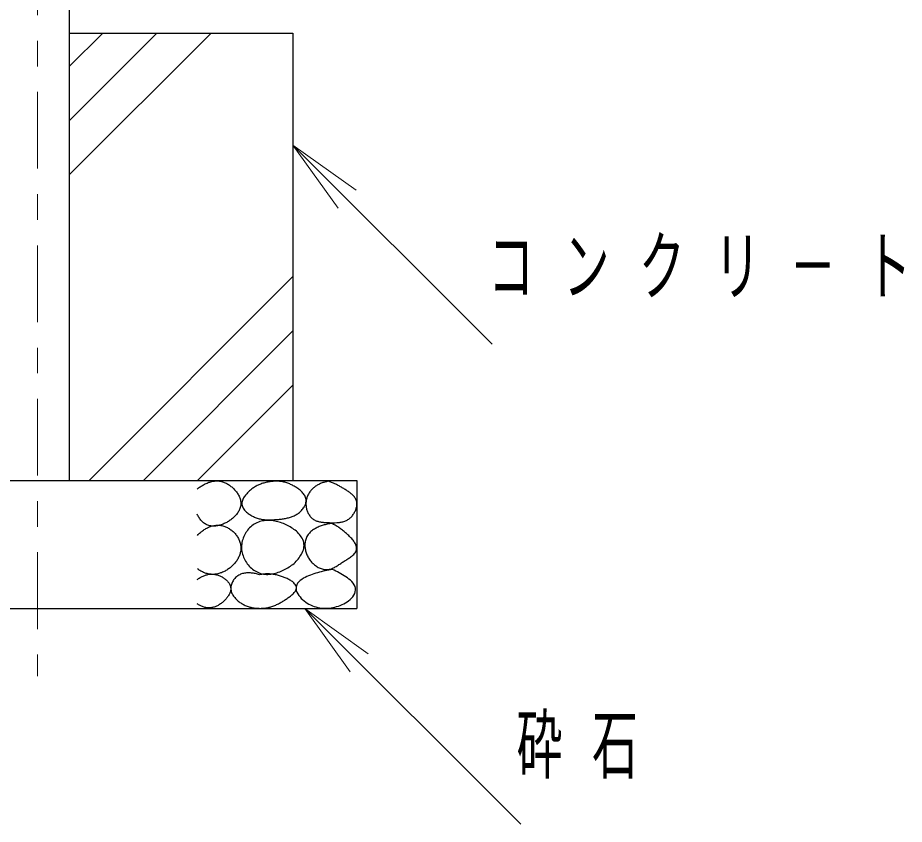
# Model space of a CAD drawing. Units: millimetres on the paper, scale 1:20. Extents: x -365 to 12, y -38 to 257.
# Drawn here: x -236.16 to -201.48, y 62.91 to 94.45 of the extents above; entities that cross this region are included whole.
import ezdxf

# ---------------------------------------------------------------- set-up
doc = ezdxf.new("R2010")
doc.units = ezdxf.units.MM
doc.linetypes.add('USER2', pattern=[6, 3, -1, 1, -1])
doc.layers.add('LY_1', color=7, linetype='Continuous', lineweight=13)
doc.styles.add('ＭＳ ゴシック', font='')
doc.styles.get('ＭＳ ゴシック').set_extended_font_data('MS Gothic')

# ---------------------------------------------------------------- blocks, each defined once
blk = doc.blocks.new('open_arrow')
at = {"color": 0, "linetype": 'Continuous', "lineweight": -2}
blk.add_lwpolyline([(7.5, 1.25), (0, 0), (7.5, -1.25)], dxfattribs=at)

msp = doc.modelspace()

# ---------------------------------------------------------------- linework, layer by layer
at = {"layer": 'LY_1', "linetype": 'USER2'}
msp.add_line((-235.392, 169.544), (-235.392, 68.707), dxfattribs=at)
at = {"layer": 'LY_1', "lineweight": 25}
for p, q in [((-234.142, 101.348), (-234.142, 76.348)), ((-234.142, 93.848), (-225.392, 93.848)), ((-225.392, 93.848), (-225.392, 76.348)), ((-247.892, 76.348), (-222.892, 76.348)), ((-222.892, 76.348), (-222.892, 71.348)), ((-247.892, 71.348), (-222.892, 71.348))]:
    msp.add_line(p, q, dxfattribs=at)
at = {"layer": 'LY_1'}
for p, q in [((-234.142, 88.299), (-228.592, 93.848)), ((-234.142, 90.42), (-230.714, 93.848)), ((-234.142, 92.541), (-232.835, 93.848)), ((-225.392, 89.469), (-217.602, 81.679)), ((-233.364, 76.348), (-225.392, 84.321)), ((-231.243, 76.348), (-225.392, 82.2)), ((-229.122, 76.348), (-225.392, 80.078)), ((-224.925, 71.348), (-216.486, 62.91))]:
    msp.add_line(p, q, dxfattribs=at)
at = {"layer": 'LY_1', "lineweight": 25}
for points, knots in [([(-229.142, 76.013), (-229.102, 76.046), (-229.062, 76.078), (-229.021, 76.107), (-228.979, 76.136), (-228.935, 76.163), (-228.89, 76.187), (-228.845, 76.212), (-228.799, 76.234), (-228.752, 76.253), (-228.705, 76.272), (-228.656, 76.289), (-228.607, 76.302), (-228.557, 76.315), (-228.507, 76.325), (-228.456, 76.33), (-228.405, 76.335), (-228.354, 76.336), (-228.303, 76.332), (-228.252, 76.327), (-228.201, 76.317), (-228.153, 76.303), (-228.104, 76.289), (-228.056, 76.269), (-228.01, 76.247), (-227.965, 76.224), (-227.921, 76.197), (-227.879, 76.168), (-227.837, 76.139), (-227.797, 76.106), (-227.76, 76.072), (-227.722, 76.038), (-227.686, 76.001), (-227.653, 75.962), (-227.62, 75.923), (-227.588, 75.882), (-227.561, 75.84), (-227.533, 75.797), (-227.507, 75.752), (-227.488, 75.705), (-227.468, 75.658), (-227.45, 75.609), (-227.441, 75.559), (-227.432, 75.509), (-227.429, 75.457), (-227.433, 75.407), (-227.437, 75.356), (-227.45, 75.305), (-227.467, 75.258), (-227.484, 75.21), (-227.509, 75.164), (-227.535, 75.121), (-227.562, 75.077), (-227.594, 75.036), (-227.627, 74.998), (-227.66, 74.959), (-227.697, 74.923), (-227.735, 74.889), (-227.773, 74.856), (-227.814, 74.824), (-227.856, 74.795), (-227.898, 74.766), (-227.942, 74.739), (-227.986, 74.715), (-228.031, 74.69), (-228.077, 74.668), (-228.125, 74.649), (-228.172, 74.63), (-228.221, 74.613), (-228.27, 74.6), (-228.319, 74.587), (-228.37, 74.577), (-228.421, 74.572), (-228.471, 74.567), (-228.523, 74.566), (-228.574, 74.571), (-228.624, 74.576), (-228.675, 74.587), (-228.723, 74.604), (-228.77, 74.621), (-228.817, 74.646), (-228.858, 74.675), (-228.9, 74.704), (-228.938, 74.74), (-228.972, 74.777), (-229.007, 74.814), (-229.038, 74.856), (-229.066, 74.898), (-229.095, 74.94), (-229.118, 74.986), (-229.142, 75.031)], [0, 0, 0, 0, 1, 1, 1, 2, 2, 2, 3, 3, 3, 4, 4, 4, 5, 5, 5, 6, 6, 6, 7, 7, 7, 8, 8, 8, 9, 9, 9, 10, 10, 10, 11, 11, 11, 12, 12, 12, 13, 13, 13, 14, 14, 14, 15, 15, 15, 16, 16, 16, 17, 17, 17, 18, 18, 18, 19, 19, 19, 20, 20, 20, 21, 21, 21, 22, 22, 22, 23, 23, 23, 24, 24, 24, 25, 25, 25, 26, 26, 26, 27, 27, 27, 28, 28, 28, 29, 29, 29, 30, 30, 30, 30]), ([(-225.986, 76.323), (-225.933, 76.319), (-225.88, 76.314), (-225.827, 76.306), (-225.775, 76.297), (-225.723, 76.285), (-225.672, 76.27), (-225.621, 76.255), (-225.571, 76.237), (-225.522, 76.216), (-225.473, 76.196), (-225.425, 76.173), (-225.379, 76.148), (-225.332, 76.123), (-225.286, 76.096), (-225.242, 76.066), (-225.198, 76.037), (-225.154, 76.006), (-225.114, 75.971), (-225.074, 75.936), (-225.035, 75.9), (-225.002, 75.859), (-224.968, 75.818), (-224.936, 75.773), (-224.915, 75.725), (-224.894, 75.678), (-224.879, 75.623), (-224.877, 75.572), (-224.876, 75.52), (-224.889, 75.466), (-224.906, 75.416), (-224.924, 75.367), (-224.952, 75.32), (-224.982, 75.276), (-225.011, 75.233), (-225.047, 75.192), (-225.085, 75.155), (-225.122, 75.118), (-225.164, 75.084), (-225.207, 75.054), (-225.251, 75.024), (-225.298, 74.998), (-225.345, 74.975), (-225.393, 74.952), (-225.443, 74.933), (-225.494, 74.917), (-225.544, 74.901), (-225.596, 74.888), (-225.648, 74.877), (-225.7, 74.865), (-225.752, 74.857), (-225.805, 74.85), (-225.857, 74.842), (-225.91, 74.837), (-225.963, 74.832), (-226.016, 74.827), (-226.069, 74.823), (-226.122, 74.82), (-226.175, 74.817), (-226.228, 74.813), (-226.281, 74.812), (-226.334, 74.812), (-226.387, 74.811), (-226.44, 74.815), (-226.493, 74.818), (-226.546, 74.823), (-226.598, 74.832), (-226.651, 74.84), (-226.703, 74.852), (-226.753, 74.867), (-226.804, 74.882), (-226.854, 74.901), (-226.903, 74.922), (-226.951, 74.944), (-226.999, 74.968), (-227.044, 74.995), (-227.09, 75.023), (-227.134, 75.052), (-227.175, 75.086), (-227.216, 75.12), (-227.256, 75.156), (-227.289, 75.197), (-227.321, 75.239), (-227.353, 75.285), (-227.37, 75.334), (-227.387, 75.382), (-227.394, 75.439), (-227.389, 75.49), (-227.384, 75.541), (-227.363, 75.593), (-227.34, 75.641), (-227.318, 75.688), (-227.286, 75.732), (-227.254, 75.774), (-227.222, 75.816), (-227.185, 75.856), (-227.148, 75.893), (-227.11, 75.93), (-227.07, 75.965), (-227.028, 75.998), (-226.987, 76.031), (-226.943, 76.062), (-226.898, 76.09), (-226.853, 76.118), (-226.806, 76.144), (-226.759, 76.167), (-226.711, 76.19), (-226.662, 76.21), (-226.612, 76.228), (-226.562, 76.246), (-226.511, 76.261), (-226.459, 76.274), (-226.408, 76.287), (-226.356, 76.297), (-226.303, 76.305), (-226.251, 76.313), (-226.198, 76.318), (-226.145, 76.321), (-226.092, 76.324), (-226.039, 76.323), (-225.986, 76.323)], [0, 0, 0, 0, 1, 1, 1, 2, 2, 2, 3, 3, 3, 4, 4, 4, 5, 5, 5, 6, 6, 6, 7, 7, 7, 8, 8, 8, 9, 9, 9, 10, 10, 10, 11, 11, 11, 12, 12, 12, 13, 13, 13, 14, 14, 14, 15, 15, 15, 16, 16, 16, 17, 17, 17, 18, 18, 18, 19, 19, 19, 20, 20, 20, 21, 21, 21, 22, 22, 22, 23, 23, 23, 24, 24, 24, 25, 25, 25, 26, 26, 26, 27, 27, 27, 28, 28, 28, 29, 29, 29, 30, 30, 30, 31, 31, 31, 32, 32, 32, 33, 33, 33, 34, 34, 34, 35, 35, 35, 36, 36, 36, 37, 37, 37, 38, 38, 38, 39, 39, 39, 40, 40, 40, 40]), ([(-224.014, 76.319), (-223.969, 76.304), (-223.924, 76.29), (-223.88, 76.274), (-223.835, 76.257), (-223.792, 76.239), (-223.749, 76.219), (-223.706, 76.199), (-223.664, 76.178), (-223.622, 76.156), (-223.58, 76.134), (-223.539, 76.111), (-223.498, 76.087), (-223.457, 76.064), (-223.416, 76.039), (-223.376, 76.015), (-223.335, 75.99), (-223.295, 75.965), (-223.256, 75.939), (-223.217, 75.912), (-223.177, 75.886), (-223.141, 75.856), (-223.104, 75.826), (-223.067, 75.796), (-223.035, 75.761), (-223.003, 75.727), (-222.972, 75.689), (-222.949, 75.648), (-222.927, 75.608), (-222.909, 75.562), (-222.9, 75.516), (-222.891, 75.471), (-222.891, 75.422), (-222.896, 75.375), (-222.9, 75.328), (-222.912, 75.281), (-222.927, 75.237), (-222.941, 75.192), (-222.961, 75.148), (-222.983, 75.107), (-223.006, 75.065), (-223.032, 75.025), (-223.061, 74.988), (-223.09, 74.951), (-223.122, 74.916), (-223.158, 74.885), (-223.193, 74.854), (-223.232, 74.825), (-223.273, 74.803), (-223.314, 74.78), (-223.359, 74.762), (-223.403, 74.747), (-223.448, 74.733), (-223.495, 74.724), (-223.542, 74.716), (-223.588, 74.709), (-223.636, 74.706), (-223.683, 74.703), (-223.73, 74.701), (-223.778, 74.701), (-223.825, 74.701), (-223.872, 74.701), (-223.919, 74.702), (-223.967, 74.703), (-224.014, 74.705), (-224.061, 74.705), (-224.109, 74.708), (-224.156, 74.711), (-224.203, 74.714), (-224.25, 74.721), (-224.297, 74.727), (-224.344, 74.734), (-224.389, 74.746), (-224.435, 74.758), (-224.481, 74.773), (-224.523, 74.793), (-224.565, 74.814), (-224.607, 74.839), (-224.642, 74.869), (-224.678, 74.899), (-224.71, 74.936), (-224.738, 74.974), (-224.766, 75.011), (-224.79, 75.053), (-224.81, 75.096), (-224.83, 75.139), (-224.846, 75.184), (-224.858, 75.229), (-224.87, 75.275), (-224.878, 75.322), (-224.882, 75.369), (-224.887, 75.416), (-224.887, 75.464), (-224.882, 75.511), (-224.878, 75.557), (-224.869, 75.605), (-224.857, 75.65), (-224.844, 75.695), (-224.827, 75.74), (-224.806, 75.782), (-224.786, 75.825), (-224.761, 75.866), (-224.734, 75.904), (-224.707, 75.943), (-224.676, 75.979), (-224.642, 76.012), (-224.609, 76.046), (-224.572, 76.076), (-224.535, 76.104), (-224.497, 76.133), (-224.456, 76.158), (-224.415, 76.181), (-224.374, 76.204), (-224.331, 76.224), (-224.287, 76.242), (-224.243, 76.26), (-224.198, 76.275), (-224.153, 76.288), (-224.107, 76.3), (-224.061, 76.309), (-224.014, 76.319)], [0, 0, 0, 0, 1, 1, 1, 2, 2, 2, 3, 3, 3, 4, 4, 4, 5, 5, 5, 6, 6, 6, 7, 7, 7, 8, 8, 8, 9, 9, 9, 10, 10, 10, 11, 11, 11, 12, 12, 12, 13, 13, 13, 14, 14, 14, 15, 15, 15, 16, 16, 16, 17, 17, 17, 18, 18, 18, 19, 19, 19, 20, 20, 20, 21, 21, 21, 22, 22, 22, 23, 23, 23, 24, 24, 24, 25, 25, 25, 26, 26, 26, 27, 27, 27, 28, 28, 28, 29, 29, 29, 30, 30, 30, 31, 31, 31, 32, 32, 32, 33, 33, 33, 34, 34, 34, 35, 35, 35, 36, 36, 36, 37, 37, 37, 38, 38, 38, 39, 39, 39, 40, 40, 40, 40]), ([(-229.126, 74.207), (-229.09, 74.244), (-229.054, 74.28), (-229.016, 74.314), (-228.978, 74.347), (-228.937, 74.379), (-228.895, 74.408), (-228.854, 74.437), (-228.81, 74.464), (-228.765, 74.488), (-228.72, 74.512), (-228.673, 74.534), (-228.625, 74.551), (-228.578, 74.568), (-228.528, 74.582), (-228.478, 74.591), (-228.428, 74.6), (-228.376, 74.605), (-228.326, 74.604), (-228.275, 74.603), (-228.223, 74.596), (-228.174, 74.586), (-228.124, 74.575), (-228.075, 74.559), (-228.028, 74.54), (-227.981, 74.521), (-227.935, 74.498), (-227.891, 74.471), (-227.848, 74.445), (-227.806, 74.414), (-227.767, 74.381), (-227.729, 74.349), (-227.692, 74.312), (-227.659, 74.274), (-227.625, 74.235), (-227.595, 74.194), (-227.568, 74.151), (-227.541, 74.108), (-227.517, 74.062), (-227.497, 74.015), (-227.477, 73.968), (-227.461, 73.919), (-227.45, 73.87), (-227.439, 73.82), (-227.432, 73.769), (-227.431, 73.718), (-227.43, 73.667), (-227.435, 73.615), (-227.444, 73.566), (-227.454, 73.516), (-227.469, 73.466), (-227.488, 73.419), (-227.506, 73.371), (-227.529, 73.325), (-227.555, 73.281), (-227.58, 73.237), (-227.609, 73.195), (-227.641, 73.155), (-227.672, 73.115), (-227.706, 73.076), (-227.742, 73.04), (-227.778, 73.004), (-227.816, 72.97), (-227.856, 72.938), (-227.896, 72.907), (-227.938, 72.877), (-227.981, 72.85), (-228.025, 72.823), (-228.07, 72.798), (-228.116, 72.777), (-228.162, 72.756), (-228.21, 72.737), (-228.259, 72.723), (-228.308, 72.708), (-228.358, 72.696), (-228.408, 72.689), (-228.458, 72.682), (-228.51, 72.679), (-228.561, 72.681), (-228.612, 72.682), (-228.663, 72.689), (-228.713, 72.7), (-228.762, 72.71), (-228.811, 72.726), (-228.859, 72.744), (-228.906, 72.763), (-228.953, 72.785), (-228.997, 72.81), (-229.042, 72.835), (-229.084, 72.863), (-229.126, 72.892)], [0, 0, 0, 0, 1, 1, 1, 2, 2, 2, 3, 3, 3, 4, 4, 4, 5, 5, 5, 6, 6, 6, 7, 7, 7, 8, 8, 8, 9, 9, 9, 10, 10, 10, 11, 11, 11, 12, 12, 12, 13, 13, 13, 14, 14, 14, 15, 15, 15, 16, 16, 16, 17, 17, 17, 18, 18, 18, 19, 19, 19, 20, 20, 20, 21, 21, 21, 22, 22, 22, 23, 23, 23, 24, 24, 24, 25, 25, 25, 26, 26, 26, 27, 27, 27, 28, 28, 28, 29, 29, 29, 30, 30, 30, 30]), ([(-225.35, 73.107), (-225.414, 73.06), (-225.478, 73.014), (-225.545, 72.972), (-225.612, 72.931), (-225.68, 72.891), (-225.751, 72.856), (-225.821, 72.821), (-225.893, 72.789), (-225.968, 72.763), (-226.042, 72.737), (-226.118, 72.714), (-226.195, 72.7), (-226.272, 72.687), (-226.352, 72.678), (-226.43, 72.681), (-226.508, 72.684), (-226.588, 72.696), (-226.663, 72.719), (-226.737, 72.742), (-226.81, 72.778), (-226.877, 72.819), (-226.943, 72.86), (-227.005, 72.911), (-227.061, 72.965), (-227.117, 73.02), (-227.169, 73.081), (-227.213, 73.146), (-227.257, 73.211), (-227.296, 73.281), (-227.326, 73.353), (-227.356, 73.426), (-227.38, 73.502), (-227.393, 73.579), (-227.406, 73.656), (-227.41, 73.737), (-227.404, 73.815), (-227.399, 73.893), (-227.382, 73.972), (-227.359, 74.046), (-227.336, 74.121), (-227.304, 74.195), (-227.266, 74.263), (-227.227, 74.331), (-227.181, 74.397), (-227.129, 74.456), (-227.078, 74.514), (-227.018, 74.569), (-226.955, 74.614), (-226.891, 74.658), (-226.819, 74.696), (-226.746, 74.724), (-226.673, 74.752), (-226.595, 74.77), (-226.517, 74.78), (-226.44, 74.791), (-226.36, 74.792), (-226.281, 74.788), (-226.203, 74.784), (-226.124, 74.771), (-226.048, 74.754), (-225.971, 74.738), (-225.895, 74.715), (-225.821, 74.688), (-225.747, 74.661), (-225.674, 74.629), (-225.605, 74.594), (-225.535, 74.558), (-225.466, 74.518), (-225.401, 74.473), (-225.337, 74.428), (-225.274, 74.38), (-225.218, 74.325), (-225.162, 74.27), (-225.107, 74.21), (-225.066, 74.145), (-225.024, 74.079), (-224.987, 74.004), (-224.971, 73.929), (-224.955, 73.854), (-224.957, 73.771), (-224.971, 73.695), (-224.986, 73.62), (-225.022, 73.545), (-225.058, 73.476), (-225.095, 73.407), (-225.143, 73.343), (-225.191, 73.281), (-225.24, 73.22), (-225.295, 73.163), (-225.35, 73.107)], [0, 0, 0, 0, 1, 1, 1, 2, 2, 2, 3, 3, 3, 4, 4, 4, 5, 5, 5, 6, 6, 6, 7, 7, 7, 8, 8, 8, 9, 9, 9, 10, 10, 10, 11, 11, 11, 12, 12, 12, 13, 13, 13, 14, 14, 14, 15, 15, 15, 16, 16, 16, 17, 17, 17, 18, 18, 18, 19, 19, 19, 20, 20, 20, 21, 21, 21, 22, 22, 22, 23, 23, 23, 24, 24, 24, 25, 25, 25, 26, 26, 26, 27, 27, 27, 28, 28, 28, 29, 29, 29, 30, 30, 30, 30]), ([(-223.888, 74.671), (-223.837, 74.648), (-223.787, 74.625), (-223.738, 74.599), (-223.689, 74.572), (-223.642, 74.543), (-223.596, 74.513), (-223.55, 74.482), (-223.505, 74.449), (-223.462, 74.415), (-223.418, 74.381), (-223.375, 74.346), (-223.334, 74.309), (-223.292, 74.273), (-223.251, 74.236), (-223.211, 74.197), (-223.172, 74.158), (-223.133, 74.118), (-223.097, 74.077), (-223.061, 74.035), (-223.025, 73.992), (-222.995, 73.945), (-222.966, 73.899), (-222.935, 73.849), (-222.92, 73.798), (-222.905, 73.746), (-222.896, 73.685), (-222.907, 73.634), (-222.918, 73.583), (-222.954, 73.534), (-222.988, 73.491), (-223.022, 73.449), (-223.068, 73.415), (-223.112, 73.381), (-223.155, 73.347), (-223.202, 73.317), (-223.248, 73.286), (-223.294, 73.256), (-223.342, 73.227), (-223.388, 73.197), (-223.435, 73.167), (-223.481, 73.136), (-223.527, 73.106), (-223.574, 73.076), (-223.619, 73.044), (-223.667, 73.016), (-223.714, 72.987), (-223.762, 72.958), (-223.812, 72.935), (-223.862, 72.912), (-223.914, 72.89), (-223.968, 72.879), (-224.021, 72.867), (-224.078, 72.863), (-224.133, 72.867), (-224.187, 72.871), (-224.242, 72.886), (-224.294, 72.904), (-224.346, 72.922), (-224.396, 72.948), (-224.443, 72.977), (-224.49, 73.006), (-224.535, 73.04), (-224.576, 73.076), (-224.618, 73.112), (-224.657, 73.152), (-224.692, 73.195), (-224.727, 73.237), (-224.76, 73.283), (-224.788, 73.33), (-224.816, 73.378), (-224.841, 73.428), (-224.861, 73.479), (-224.881, 73.531), (-224.897, 73.584), (-224.908, 73.638), (-224.919, 73.692), (-224.926, 73.748), (-224.927, 73.803), (-224.928, 73.858), (-224.925, 73.915), (-224.915, 73.968), (-224.904, 74.022), (-224.888, 74.077), (-224.865, 74.126), (-224.841, 74.176), (-224.81, 74.224), (-224.775, 74.266), (-224.74, 74.308), (-224.699, 74.347), (-224.656, 74.381), (-224.613, 74.416), (-224.566, 74.446), (-224.518, 74.473), (-224.47, 74.5), (-224.419, 74.524), (-224.368, 74.546), (-224.318, 74.567), (-224.265, 74.585), (-224.212, 74.602), (-224.159, 74.618), (-224.105, 74.631), (-224.051, 74.643), (-223.997, 74.655), (-223.942, 74.663), (-223.888, 74.671)], [0, 0, 0, 0, 1, 1, 1, 2, 2, 2, 3, 3, 3, 4, 4, 4, 5, 5, 5, 6, 6, 6, 7, 7, 7, 8, 8, 8, 9, 9, 9, 10, 10, 10, 11, 11, 11, 12, 12, 12, 13, 13, 13, 14, 14, 14, 15, 15, 15, 16, 16, 16, 17, 17, 17, 18, 18, 18, 19, 19, 19, 20, 20, 20, 21, 21, 21, 22, 22, 22, 23, 23, 23, 24, 24, 24, 25, 25, 25, 26, 26, 26, 27, 27, 27, 28, 28, 28, 29, 29, 29, 30, 30, 30, 31, 31, 31, 32, 32, 32, 33, 33, 33, 34, 34, 34, 35, 35, 35, 35]), ([(-223.847, 72.874), (-223.757, 72.831), (-223.667, 72.789), (-223.58, 72.741), (-223.493, 72.693), (-223.405, 72.644), (-223.324, 72.587), (-223.243, 72.53), (-223.156, 72.472), (-223.093, 72.399), (-223.029, 72.325), (-222.956, 72.235), (-222.942, 72.146), (-222.929, 72.056), (-222.965, 71.945), (-223.011, 71.863), (-223.057, 71.78), (-223.14, 71.71), (-223.218, 71.65), (-223.295, 71.589), (-223.385, 71.54), (-223.474, 71.499), (-223.564, 71.457), (-223.66, 71.424), (-223.756, 71.4), (-223.852, 71.376), (-223.952, 71.36), (-224.05, 71.355), (-224.149, 71.351), (-224.251, 71.356), (-224.348, 71.373), (-224.445, 71.39), (-224.542, 71.42), (-224.633, 71.457), (-224.725, 71.495), (-224.814, 71.544), (-224.895, 71.6), (-224.976, 71.657), (-225.057, 71.722), (-225.118, 71.797), (-225.18, 71.873), (-225.25, 71.964), (-225.265, 72.054), (-225.281, 72.144), (-225.258, 72.258), (-225.211, 72.337), (-225.165, 72.416), (-225.067, 72.474), (-224.983, 72.526), (-224.9, 72.579), (-224.805, 72.616), (-224.713, 72.652), (-224.621, 72.688), (-224.525, 72.717), (-224.429, 72.744), (-224.334, 72.772), (-224.237, 72.795), (-224.14, 72.817), (-224.042, 72.838), (-223.945, 72.856), (-223.847, 72.874)], [0, 0, 0, 0, 1, 1, 1, 2, 2, 2, 3, 3, 3, 4, 4, 4, 5, 5, 5, 6, 6, 6, 7, 7, 7, 8, 8, 8, 9, 9, 9, 10, 10, 10, 11, 11, 11, 12, 12, 12, 13, 13, 13, 14, 14, 14, 15, 15, 15, 16, 16, 16, 17, 17, 17, 18, 18, 18, 19, 19, 19, 20, 20, 20, 20]), ([(-229.142, 72.48), (-229.105, 72.505), (-229.067, 72.53), (-229.028, 72.553), (-228.99, 72.575), (-228.95, 72.596), (-228.909, 72.614), (-228.868, 72.632), (-228.826, 72.648), (-228.783, 72.66), (-228.74, 72.673), (-228.695, 72.682), (-228.651, 72.687), (-228.607, 72.692), (-228.561, 72.694), (-228.517, 72.69), (-228.472, 72.687), (-228.428, 72.679), (-228.384, 72.668), (-228.341, 72.657), (-228.299, 72.642), (-228.257, 72.625), (-228.216, 72.607), (-228.176, 72.586), (-228.138, 72.563), (-228.1, 72.539), (-228.063, 72.513), (-228.029, 72.484), (-227.995, 72.455), (-227.963, 72.423), (-227.935, 72.389), (-227.907, 72.354), (-227.881, 72.316), (-227.863, 72.275), (-227.845, 72.235), (-227.831, 72.19), (-227.828, 72.146), (-227.824, 72.103), (-227.831, 72.056), (-227.842, 72.013), (-227.853, 71.971), (-227.873, 71.929), (-227.894, 71.89), (-227.915, 71.85), (-227.941, 71.813), (-227.968, 71.777), (-227.995, 71.742), (-228.025, 71.708), (-228.055, 71.675), (-228.086, 71.643), (-228.119, 71.612), (-228.154, 71.583), (-228.188, 71.555), (-228.224, 71.528), (-228.262, 71.504), (-228.3, 71.48), (-228.339, 71.458), (-228.38, 71.439), (-228.42, 71.421), (-228.463, 71.405), (-228.506, 71.393), (-228.549, 71.382), (-228.594, 71.374), (-228.638, 71.371), (-228.683, 71.368), (-228.728, 71.37), (-228.772, 71.376), (-228.817, 71.383), (-228.861, 71.394), (-228.903, 71.409), (-228.945, 71.423), (-228.987, 71.441), (-229.026, 71.461), (-229.066, 71.482), (-229.104, 71.506), (-229.142, 71.53)], [0, 0, 0, 0, 1, 1, 1, 2, 2, 2, 3, 3, 3, 4, 4, 4, 5, 5, 5, 6, 6, 6, 7, 7, 7, 8, 8, 8, 9, 9, 9, 10, 10, 10, 11, 11, 11, 12, 12, 12, 13, 13, 13, 14, 14, 14, 15, 15, 15, 16, 16, 16, 17, 17, 17, 18, 18, 18, 19, 19, 19, 20, 20, 20, 21, 21, 21, 22, 22, 22, 23, 23, 23, 24, 24, 24, 25, 25, 25, 25]), ([(-226.702, 72.667), (-226.65, 72.676), (-226.598, 72.685), (-226.545, 72.691), (-226.493, 72.696), (-226.44, 72.699), (-226.387, 72.699), (-226.334, 72.699), (-226.281, 72.696), (-226.229, 72.691), (-226.176, 72.685), (-226.124, 72.676), (-226.072, 72.666), (-226.021, 72.655), (-225.97, 72.642), (-225.919, 72.627), (-225.868, 72.612), (-225.818, 72.595), (-225.769, 72.576), (-225.719, 72.558), (-225.67, 72.537), (-225.623, 72.515), (-225.575, 72.492), (-225.528, 72.468), (-225.483, 72.44), (-225.439, 72.411), (-225.393, 72.382), (-225.357, 72.345), (-225.32, 72.308), (-225.279, 72.264), (-225.266, 72.217), (-225.253, 72.17), (-225.262, 72.11), (-225.28, 72.064), (-225.298, 72.017), (-225.339, 71.976), (-225.375, 71.937), (-225.41, 71.899), (-225.452, 71.865), (-225.493, 71.832), (-225.534, 71.799), (-225.578, 71.769), (-225.621, 71.739), (-225.665, 71.709), (-225.709, 71.68), (-225.754, 71.652), (-225.798, 71.624), (-225.844, 71.597), (-225.89, 71.571), (-225.936, 71.546), (-225.983, 71.521), (-226.031, 71.499), (-226.079, 71.477), (-226.128, 71.456), (-226.177, 71.439), (-226.227, 71.421), (-226.278, 71.406), (-226.329, 71.394), (-226.381, 71.382), (-226.433, 71.372), (-226.485, 71.365), (-226.537, 71.359), (-226.59, 71.355), (-226.643, 71.353), (-226.696, 71.352), (-226.749, 71.353), (-226.801, 71.357), (-226.854, 71.361), (-226.907, 71.368), (-226.958, 71.378), (-227.01, 71.387), (-227.062, 71.4), (-227.112, 71.415), (-227.163, 71.431), (-227.213, 71.449), (-227.261, 71.47), (-227.309, 71.492), (-227.356, 71.516), (-227.401, 71.543), (-227.446, 71.571), (-227.49, 71.601), (-227.531, 71.634), (-227.572, 71.667), (-227.612, 71.703), (-227.647, 71.742), (-227.682, 71.781), (-227.716, 71.823), (-227.742, 71.868), (-227.769, 71.913), (-227.793, 71.963), (-227.806, 72.013), (-227.819, 72.063), (-227.826, 72.118), (-227.823, 72.17), (-227.819, 72.221), (-227.806, 72.275), (-227.787, 72.323), (-227.769, 72.372), (-227.743, 72.42), (-227.713, 72.463), (-227.683, 72.506), (-227.647, 72.546), (-227.607, 72.581), (-227.568, 72.615), (-227.522, 72.644), (-227.476, 72.668), (-227.429, 72.691), (-227.377, 72.707), (-227.326, 72.719), (-227.275, 72.731), (-227.222, 72.737), (-227.169, 72.739), (-227.117, 72.742), (-227.063, 72.739), (-227.011, 72.734), (-226.958, 72.729), (-226.906, 72.72), (-226.855, 72.709), (-226.803, 72.698), (-226.752, 72.682), (-226.702, 72.667)], [0, 0, 0, 0, 1, 1, 1, 2, 2, 2, 3, 3, 3, 4, 4, 4, 5, 5, 5, 6, 6, 6, 7, 7, 7, 8, 8, 8, 9, 9, 9, 10, 10, 10, 11, 11, 11, 12, 12, 12, 13, 13, 13, 14, 14, 14, 15, 15, 15, 16, 16, 16, 17, 17, 17, 18, 18, 18, 19, 19, 19, 20, 20, 20, 21, 21, 21, 22, 22, 22, 23, 23, 23, 24, 24, 24, 25, 25, 25, 26, 26, 26, 27, 27, 27, 28, 28, 28, 29, 29, 29, 30, 30, 30, 31, 31, 31, 32, 32, 32, 33, 33, 33, 34, 34, 34, 35, 35, 35, 36, 36, 36, 37, 37, 37, 38, 38, 38, 39, 39, 39, 40, 40, 40, 40])]:
    msp.add_open_spline(points, degree=3, knots=knots, dxfattribs=at)

# ---------------------------------------------------------------- block references
at = {"layer": 'LY_1', "xscale": 0.4, "yscale": 0.4, "rotation": 315}
for p in [(-225.392, 89.469), (-224.925, 71.348)]:
    msp.add_blockref('open_arrow', p, dxfattribs=at)

# ---------------------------------------------------------------- texts
at = {"layer": 'LY_1', "char_height": 2.199, "attachment_point": 4, "style": 'ＭＳ ゴシック'}
for s, insert in [('\\T1.64;\\W0.6;コンクリ－ト', (-217.763, 84.679)), ('\\T1.64;\\W0.6;砕石', (-216.647, 65.91))]:
    msp.add_mtext(s, dxfattribs=dict(at, insert=insert))

doc.saveas('drawing.dxf')
